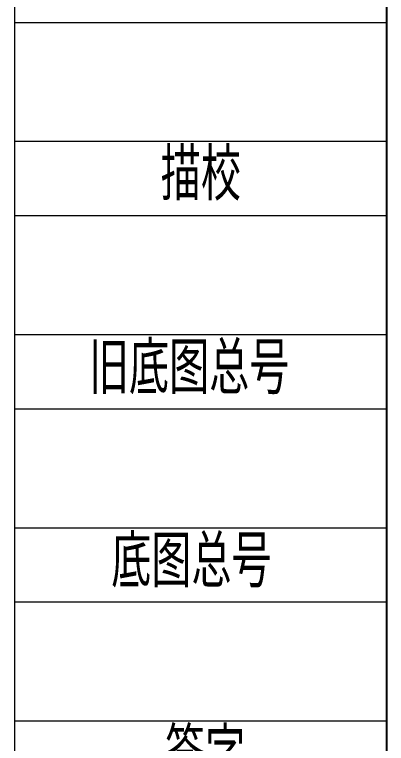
# Model space of a CAD drawing. Header units: millimetres. Extents: x 0 to 420, y 0 to 297.
# Drawn here: x 0 to 25, y 29.48 to 78.53 of the extents above; entities that cross this region are included whole.
import ezdxf

# ---------------------------------------------------------------- set-up
doc = ezdxf.new("R2010")
doc.units = ezdxf.units.MM
doc.styles.add('SLDTEXTSTYLE0', font='TXT', dxfattribs={"width": 0.7, "bigfont": 'bigfont'})

msp = doc.modelspace()

# ---------------------------------------------------------------- linework, layer by layer
at = {"color": 7, "linetype": 'Continuous', "lineweight": 18}
for p, q in [((0, 297), (0, 0)), ((0, 78), (25, 78)), ((0, 70), (25, 70)), ((0, 65), (25, 65)), ((0, 57), (25, 57)), ((0, 52), (25, 52)), ((0, 44), (25, 44)), ((0, 39), (25, 39)), ((0, 31), (25, 31))]:
    msp.add_line(p, q, dxfattribs=at)
at = {"color": 7, "linetype": 'Continuous', "lineweight": 25}
msp.add_line((25, 292), (25, 5), dxfattribs=at)

# ---------------------------------------------------------------- texts
at = {"color": 7, "linetype": 'Continuous', "lineweight": 18, "char_height": 3.5, "style": 'SLDTEXTSTYLE0'}
for s, insert, attachment_point in [('描校', (12.52005, 69.51706), 2), ('底图总号', (6.5, 43.48634), 1), ('签字', (12.81129, 30.5369), 2)]:
    msp.add_mtext(s, dxfattribs=dict(at, insert=insert, attachment_point=attachment_point))
at = {"color": 7, "linetype": 'Continuous', "lineweight": 0, "insert": (5, 56.48752), "char_height": 3.5, "attachment_point": 1, "style": 'SLDTEXTSTYLE0'}
msp.add_mtext('旧底图总号', dxfattribs=at)

doc.saveas('drawing.dxf')
